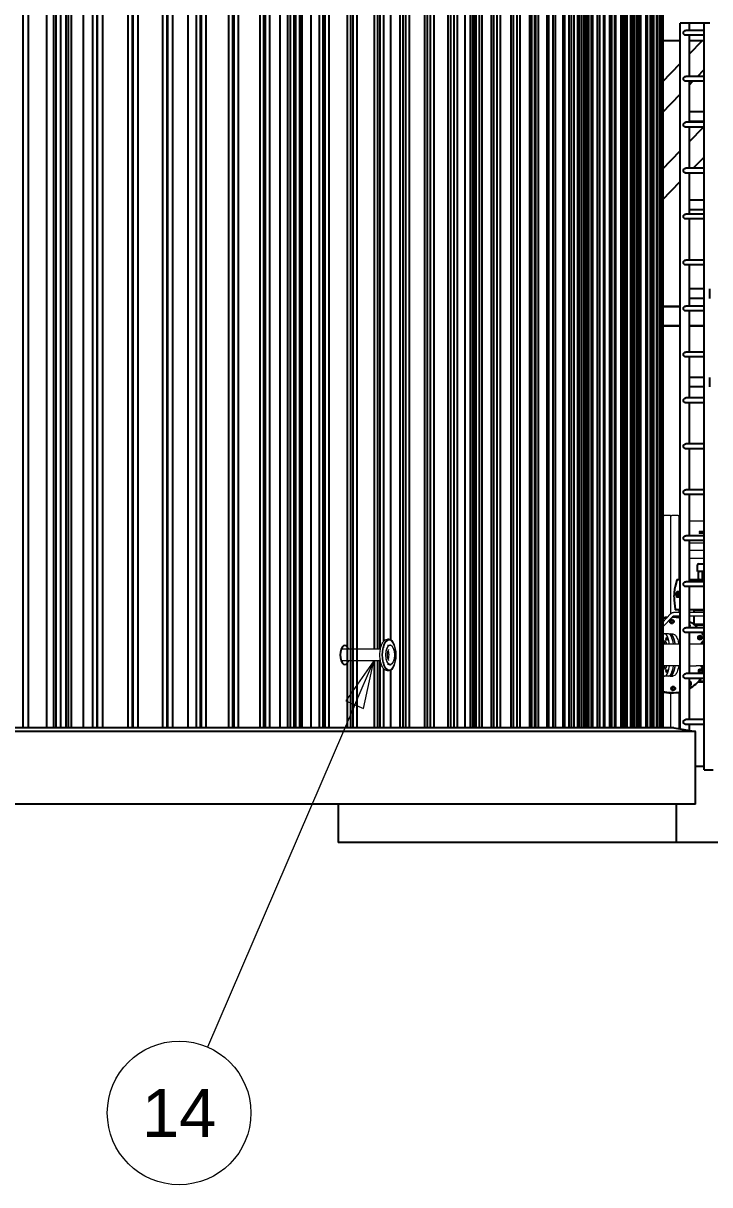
# Model space of a CAD drawing. Header units: millimetres. Extents: x -4172 to 126100, y -2 to 142133.
# Drawn here: x 110375 to 113960, y 40630 to 46698 of the extents above; entities that cross this region are included whole.
import ezdxf

# ---------------------------------------------------------------- set-up
doc = ezdxf.new("R2010")
doc.units = ezdxf.units.MM
doc.header["$LTSCALE"] = 100
doc.layers.add('P_Biomass (BM)', color=150, linetype='Continuous', lineweight=18, true_color=0x007fff)
doc.layers.add('P_Condensate (CS)', color=40, linetype='Continuous', lineweight=18, true_color=0xffbf00)
doc.layers.add('Symbol', color=7, linetype='Continuous', lineweight=18)
doc.layers.add('Visible', color=7, linetype='Continuous', lineweight=25)
doc.styles.add('Note Text', font='arial.ttf')

# ---------------------------------------------------------------- blocks, each defined once
blk = doc.blocks.new('Balloon10')
at = {"layer": 'Symbol'}
for p, q in [((1122.051, 433.674), (1120.604, 431.575)), ((1121.063, 431.378), (1122.051, 433.674)), ((1121.523, 431.18), (1122.051, 433.674)), ((1120.604, 431.575), (1121.523, 431.18)), ((1121.063, 431.378), (1113.369, 413.487))]:
    blk.add_line(p, q, dxfattribs=at)
at = {"layer": 'Symbol', "flags": 128}
blk.add_lwpolyline([(1121.523, 431.18), (1122.051, 433.674), (1120.604, 431.575), (1121.523, 431.18)], dxfattribs=at)
at = {"layer": 'Symbol'}
blk.add_circle((1111.892, 410.053), 3.75, dxfattribs=at)
blk.add_solid([(1121.523, 431.18), (1122.051, 433.674), (1120.604, 431.575), (1121.523, 431.18)], dxfattribs=at)
at = {"layer": 'Symbol', "insert": (1111.892, 410.053), "char_height": 2.5, "attachment_point": 5, "style": 'Note Text'}
blk.add_mtext('14', dxfattribs=at)

msp = doc.modelspace()

# ---------------------------------------------------------------- linework, layer by layer
at = {"layer": 'P_Biomass (BM)'}
for p, q in [((113715.04, 44125.58), (113712.44, 44125.58)), ((113716.18, 44125.58), (113715.04, 44125.58)), ((113715.04, 44125.58), (113715.04, 43591.58)), ((113716.18, 44125.58), (113716.39, 44125.58)), ((113716.18, 43591.54), (113716.18, 44125.58)), ((113717.06, 44125.58), (113716.39, 44125.58)), ((113717.06, 44125.58), (113722.13, 44125.58)), ((113754.81, 44125.58), (113722.13, 44125.58)), ((113754.81, 44125.58), (113757.52, 44125.58)), ((113757.52, 44125.58), (113762.38, 44125.58)), ((113757.52, 43614.67), (113757.52, 44125.58)), ((113795.06, 44125.58), (113762.38, 44125.58)), ((113795.06, 44125.58), (113797.77, 44125.58)), ((113797.77, 44125.58), (113797.77, 43789.58)), ((113805.84, 44096.23), (113797.77, 44096.23)), ((113930.57, 44096.23), (113853.84, 44096.23)), ((113797.77, 43998.33), (113801.65, 43998.33)), ((113801.65, 43998.33), (113801.65, 43850.33)), ((113801.65, 43998.33), (113805.84, 43998.33)), ((113904.56, 44044.58), (113914.35, 44044.58)), ((113904.56, 44044.58), (113904.56, 44042.08)), ((113914.35, 44042.08), (113904.56, 44042.08)), ((113914.35, 44036.08), (113904.56, 44036.08)), ((113904.56, 44033.58), (113904.56, 44036.08)), ((113904.56, 44033.58), (113914.35, 44033.58)), ((113914.35, 44042.08), (113914.35, 44044.58)), ((113914.35, 44044.58), (113930.57, 44044.58)), ((113930.57, 44042.08), (113914.35, 44042.08)), ((113914.35, 44036.08), (113914.35, 44033.58)), ((113930.57, 44036.08), (113914.35, 44036.08)), ((113914.35, 44033.58), (113930.57, 44033.58)), ((113930.57, 43981.93), (113853.84, 43981.93)), ((113853.84, 43945.58), (113930.57, 43945.58)), ((113853.84, 43903.08), (113930.57, 43903.08)), ((113801.65, 43850.33), (113797.77, 43850.33)), ((113801.65, 43850.33), (113805.84, 43850.33)), ((113797.77, 43634.58), (113797.77, 43620.58)), ((113712.44, 43568.15), (113754.52, 43611.96)), ((113712.44, 43591.58), (113715.26, 43591.58)), ((113712.44, 43586.58), (113715.26, 43586.58)), ((113713.92, 43543.7), (113767.5, 43599.49)), ((113715.26, 43586.58), (113715.26, 43591.58)), ((113774.59, 43620.58), (113805.84, 43620.58)), ((113774.59, 43602.58), (113805.84, 43602.58)), ((113797.77, 43602.58), (113797.77, 43592.2)), ((113853.84, 43620.58), (113930.57, 43620.58)), ((113853.84, 43602.58), (113930.57, 43602.58)), ((113712.55, 43525.08), (113712.44, 43525.08)), ((113712.44, 43515.08), (113712.55, 43515.08)), ((113712.55, 43515.08), (113712.55, 43525.08)), ((113744.3, 43507.58), (113724.13, 43507.58)), ((113754.39, 43507.58), (113766.4, 43507.58)), ((113805.84, 43454.73), (113712.44, 43454.73)), ((113718.91, 43468.35), (113716.32, 43470.42)), ((113724.13, 43470.08), (113716.74, 43470.08)), ((113857.59, 43454.73), (113853.84, 43454.73)), ((113888.09, 43454.73), (113857.59, 43454.73)), ((113930.57, 43454.73), (113888.09, 43454.73)), ((113805.84, 43340.43), (113712.44, 43340.43)), ((113718.91, 43326.81), (113716.32, 43324.74)), ((113724.13, 43325.08), (113716.74, 43325.08)), ((113857.59, 43340.43), (113853.84, 43340.43)), ((113857.59, 43340.43), (113888.09, 43340.43)), ((113930.57, 43340.43), (113888.09, 43340.43)), ((113744.3, 43287.58), (113724.13, 43287.58)), ((113754.39, 43287.58), (113766.4, 43287.58)), ((113715.04, 43203.85), (113715.04, 43017.58)), ((113716.18, 43017.58), (113716.18, 43203.62)), ((113757.52, 43017.58), (113757.52, 43200.08)), ((113797.77, 43202.96), (113797.77, 43012.99))]:
    msp.add_line(p, q, dxfattribs=at)
for centre, major_axis, ratio, start_param, end_param in [((113724.13, 43397.58), (0, 110), 0.2781319, 5.2587079, 6.6754206), ((113744.3, 43397.58), (0, 110), 0.2781319, 5.2587079, 6.2831853), ((113754.39, 43397.58), (0, 110), 0.2781319, 5.2587079, 6.4487695), ((113754.39, 43397.58), (0, 106), 0.2781319, 5.2818176, 6.3418788), ((113714.55, 43480.73), (0, 9), 0.2781319, 3.6286604, 7.2900677), ((113693.39, 43397.58), (0, 110), 0.2781319, 5.2587079, 5.6113613), ((113714.53, 43397.58), (0, 72.5), 0.2781319, 5.6203909, 6.0642733), ((113724.13, 43397.58), (0, 72.5), 0.2781319, 5.6203909, 6.2831853), ((113772.42, 43487.24), (0, -8.75), 0.2781319, 4.6795546, 6.6346328), ((114006.18, 43397.58), (0, 110), 0.9605429, 0.7974181, 1.0244774), ((114008.26, 43397.58), (0, 110), 0.9605429, 0.8261054, 1.0244774), ((114013.82, 43397.58), (0, 110), 0.9605429, 0.907463, 1.0244774), ((113724.13, 43397.58), (0, -110), 0.2781319, 5.8909501, 7.3076627), ((113693.39, 43397.58), (0, 110), 0.2781319, 3.8134166, 4.1660701), ((113714.55, 43314.43), (0, -9), 0.2781319, 5.2763029, 8.9377102), ((113714.53, 43397.58), (0, -72.5), 0.2781319, 0.218912, 0.6627944), ((113724.13, 43397.58), (0, -72.5), 0.2781319, 0, 0.6627944), ((113744.3, 43397.58), (0, -110), 0.2781319, 0, 1.0244774), ((113754.39, 43397.58), (0, -110), 0.2781319, 6.1176011, 7.3076627), ((113754.39, 43397.58), (0, -106), 0.2781319, 6.2244918, 7.284553), ((114006.18, 43397.58), (0, 110), 0.9605429, 2.1171152, 2.3441746), ((114008.26, 43397.58), (0, 110), 0.9605429, 2.1171152, 2.3154873), ((114013.82, 43397.58), (0, 110), 0.9605429, 2.1171152, 2.2341297), ((113768.05, 43307.92), (0, 8.75), 0.2781319, 4.8073885, 8.7615991), ((113771.9, 43307.92), (0, -8.75), 0.2781319, 4.0513962, 4.8702728)]:
    msp.add_ellipse(centre, major_axis=major_axis, ratio=ratio, start_param=start_param, end_param=end_param, dxfattribs=at)
for centre, major_axis in [((113733.71, 43480.73), (0, 9)), ((113733.71, 43314.43), (0, -9))]:
    msp.add_ellipse(centre, major_axis=major_axis, ratio=0.2781319, dxfattribs=at)
for points, knots in [([(113754.52, 43611.96), (113755.56, 43613.04), (113756.68, 43614.03), (113759.07, 43615.84), (113760.33, 43616.65), (113762.98, 43618.05), (113764.36, 43618.65), (113767.19, 43619.61), (113768.65, 43619.97), (113771.6, 43620.46), (113773.1, 43620.58), (113774.59, 43620.58)], [0.78539816, 0.78539816, 0.78539816, 0.78539816, 0.9424778, 0.9424778, 1.09955743, 1.09955743, 1.25663706, 1.25663706, 1.41371669, 1.41371669, 1.57079633, 1.57079633, 1.57079633, 1.57079633]), ([(113767.5, 43599.49), (113767.89, 43599.89), (113768.3, 43600.25), (113769.16, 43600.91), (113769.62, 43601.2), (113770.56, 43601.7), (113771.05, 43601.91), (113772.04, 43602.24), (113772.54, 43602.37), (113773.56, 43602.54), (113774.08, 43602.58), (113774.59, 43602.58)], [0.78539816, 0.78539816, 0.78539816, 0.78539816, 0.9424778, 0.9424778, 1.09955743, 1.09955743, 1.25663706, 1.25663706, 1.41371669, 1.41371669, 1.57079633, 1.57079633, 1.57079633, 1.57079633]), ([(113766.4, 43507.58), (113769.76, 43507.58), (113773.02, 43506.45), (113779.48, 43502.3), (113782.36, 43498.84), (113788.74, 43488.46), (113791.82, 43480.47), (113795.78, 43465.93), (113796.98, 43460.5), (113798.03, 43454.73)], [1.09074864, 1.09074864, 1.09074864, 1.09074864, 1.26743056, 1.26743056, 1.51596439, 1.51596439, 1.88803768, 1.88803768, 2.08361067, 2.08361067, 2.08361067, 2.08361067]), ([(113912.15, 43454.73), (113914.4, 43458.58), (113916.88, 43462.28), (113922.93, 43470.22), (113926.61, 43474.35), (113930.57, 43478.17)], [8.39751279, 8.39751279, 8.39751279, 8.39751279, 8.52049539, 8.52049539, 8.67359345, 8.67359345, 8.67359345, 8.67359345]), ([(113798.03, 43340.43), (113796.4, 43331.46), (113794.39, 43323.31), (113789.28, 43308.2), (113786.15, 43301.58), (113780.22, 43294.02), (113778.03, 43291.87), (113772.79, 43288.63), (113769.64, 43287.58), (113766.4, 43287.58)], [3.23947926, 3.23947926, 3.23947926, 3.23947926, 3.5436519, 3.5436519, 3.89169802, 3.89169802, 4.06201966, 4.06201966, 4.23234129, 4.23234129, 4.23234129, 4.23234129]), ([(113930.57, 43316.99), (113925.16, 43322.21), (113920.27, 43328.01), (113914.67, 43336.28), (113913.37, 43338.33), (113912.15, 43340.43)], [7.02620309, 7.02620309, 7.02620309, 7.02620309, 7.23534912, 7.23534912, 7.30228375, 7.30228375, 7.30228375, 7.30228375])]:
    msp.add_open_spline(points, degree=3, knots=knots, dxfattribs=at)
msp.add_open_spline([(113712.44, 43542.27), (113712.95, 43542.73), (113713.44, 43543.21), (113713.92, 43543.7)], degree=3, dxfattribs=at)
at = {"layer": 'P_Condensate (CS)'}
for p, q in [((112285.23, 43480.08), (112277.55, 43480.08)), ((112282.52, 43447.08), (112277.55, 43447.08)), ((112291.1, 43448.58), (112288.84, 43448.58)), ((112240.22, 43427.73), (112035.55, 43427.73)), ((112240.22, 43367.43), (112035.55, 43367.43)), ((112282.52, 43348.08), (112277.55, 43348.08)), ((112291.1, 43346.58), (112288.84, 43346.58)), ((112285.23, 43315.08), (112277.55, 43315.08))]:
    msp.add_line(p, q, dxfattribs=at)
for centre, major_axis in [((112285.23, 43397.58), (0, -82.5)), ((112285.23, 43397.58), (0, -78.5)), ((112291.1, 43397.58), (0, 51))]:
    msp.add_ellipse(centre, major_axis=major_axis, ratio=0.428622, dxfattribs=at)
for centre, major_axis, start_param, end_param in [((112254.99, 43441.77), (0, -8.75), 0.0580409, 1.9642138), ((112288.84, 43397.58), (0, -51), 3.1415927, 6.2831853), ((112292.88, 43441.77), (0, 8.75), 5.413173, 6.9628099), ((112289.27, 43441.77), (0, 8.75), 5.6008649, 5.7804762), ((112273.03, 43397.58), (0, -28.15), 0.6586927, 2.4829), ((112254.99, 43353.38), (0, 8.75), 4.3189715, 6.2251444), ((112292.88, 43353.38), (0, -8.75), 5.6035607, 7.1531976), ((112289.27, 43353.38), (0, 8.75), 3.6443017, 3.8239131)]:
    msp.add_ellipse(centre, major_axis=major_axis, ratio=0.428622, start_param=start_param, end_param=end_param, dxfattribs=at)
for points, knots in [([(112277.55, 43315.08), (112273.7, 43315.08), (112269.9, 43316.14), (112262.46, 43320.17), (112258.96, 43323.41), (112252.03, 43332.28), (112248.81, 43338.37), (112243.52, 43352.32), (112241.45, 43360.18), (112238.62, 43376.7), (112237.82, 43385.33), (112237.48, 43402.64), (112237.93, 43411.31), (112240.03, 43427.97), (112241.69, 43435.95), (112246.17, 43450.59), (112249.01, 43457.22), (112255.94, 43468.54), (112260.07, 43473.23), (112268.84, 43478.69), (112273.16, 43480.08), (112277.55, 43480.08)], [6.2831853, 6.2831853, 6.2831853, 6.2831853, 6.5114524, 6.5114524, 6.7847969, 6.7847969, 7.1292604, 7.1292604, 7.4733995, 7.4733995, 7.8083166, 7.8083166, 8.1402277, 8.1402277, 8.4737755, 8.4737755, 8.8144158, 8.8144158, 9.1641949, 9.1641949, 9.424778, 9.424778, 9.424778, 9.424778]), ([(112284.54, 43369.4), (112284.54, 43369.4), (112284.4, 43369.45), (112283.76, 43369.94), (112283.13, 43370.55), (112281.76, 43372.53), (112281.02, 43373.89), (112279.56, 43377.36), (112278.86, 43379.53), (112277.66, 43384.53), (112277.19, 43387.38), (112276.59, 43393.43), (112276.49, 43396.64), (112276.67, 43402.99), (112276.97, 43406.14), (112277.92, 43411.95), (112278.57, 43414.63), (112280.05, 43419.13), (112280.88, 43421), (112282.43, 43423.71), (112283.17, 43424.62), (112284.21, 43425.62), (112284.51, 43425.75), (112284.54, 43425.76), (112284.54, 43425.76), (112284.54, 43425.76)], [3.258344, 3.258344, 3.258344, 3.258344, 3.4261054, 3.4261054, 3.6662467, 3.6662467, 3.9079166, 3.9079166, 4.1735126, 4.1735126, 4.4576576, 4.4576576, 4.7514194, 4.7514194, 5.0470904, 5.0470904, 5.3372519, 5.3372519, 5.6125566, 5.6125566, 5.8629376, 5.8629376, 6.0959438, 6.0959438, 6.1071409, 6.1071409, 6.1071409, 6.1071409])]:
    msp.add_open_spline(points, degree=3, knots=knots, dxfattribs=at)
for points in [[(112282.52, 43447.08), (112282.86, 43447.08), (112283.19, 43447.07), (112283.52, 43447.04)], [(112283.52, 43348.11), (112283.19, 43348.09), (112282.86, 43348.08), (112282.52, 43348.08)]]:
    msp.add_open_spline(points, degree=3, dxfattribs=at)
at = {"layer": 'Visible'}
for p, q in [((110375.3, 43017.58), (110375.3, 48882.58)), ((110401.55, 48882.58), (110401.55, 43017.58)), ((110498.3, 43017.58), (110498.3, 48877.58)), ((110534.78, 43017.58), (110534.78, 48877.58)), ((110545.12, 48882.58), (110545.12, 43017.58)), ((110570.89, 43017.58), (110570.89, 48882.58)), ((110571.89, 43017.58), (110571.89, 48882.58)), ((110597.66, 48882.58), (110597.66, 43017.58)), ((110611.23, 43017.58), (110611.23, 48877.58)), ((110627.67, 43017.58), (110627.67, 48877.58)), ((110690.35, 43017.58), (110690.35, 48877.58)), ((110736.21, 48882.58), (110736.21, 43017.58)), ((110761.28, 43017.58), (110761.28, 48882.58)), ((110763.48, 43017.58), (110763.48, 48882.58)), ((110788.55, 48882.58), (110788.55, 43017.58)), ((110922.02, 48882.58), (110922.02, 43017.58)), ((110946.38, 43017.58), (110946.38, 48882.58)), ((110949.78, 43017.58), (110949.78, 48882.58)), ((112067.25, 48882.58), (112067.25, 43017.58)), ((112086.31, 43017.58), (112086.31, 48882.58)), ((112098.02, 43017.58), (112098.02, 48882.58)), ((112117.08, 48882.58), (112117.08, 43017.58)), ((112207.65, 48882.58), (112207.65, 43427.73)), ((112225.9, 43427.73), (112225.9, 48882.58)), ((112238.79, 43427.73), (112238.79, 48882.58)), ((112257.04, 48882.58), (112257.04, 43469.24)), ((112294.9, 43476.93), (112294.9, 48877.58)), ((112342.01, 48882.58), (112342.01, 43017.58)), ((112359.46, 43017.58), (112359.46, 48882.58)), ((112373.51, 43017.58), (112373.51, 48882.58)), ((112390.95, 48882.58), (112390.95, 43017.58)), ((112470.27, 48882.58), (112470.27, 43017.58)), ((112486.9, 43017.58), (112486.9, 48882.58)), ((112502.11, 43017.58), (112502.11, 48882.58)), ((112518.74, 48882.58), (112518.74, 43017.58)), ((112592.37, 48882.58), (112592.37, 43017.58)), ((112608.18, 43017.58), (112608.18, 48882.58)), ((112624.53, 43017.58), (112624.53, 48882.58)), ((112640.33, 48882.58), (112640.33, 43017.58)), ((112643.55, 43017.58), (112643.55, 48877.58)), ((112683.5, 43017.58), (112683.5, 48877.58)), ((112708.25, 48882.58), (112708.25, 43017.58)), ((112723.21, 43017.58), (112723.21, 48882.58)), ((112730.8, 43017.58), (112730.8, 48877.58)), ((112740.02, 43017.58), (112740.02, 48877.58)), ((112740.7, 43017.58), (112740.7, 48882.58)), ((112755.67, 48882.58), (112755.67, 43017.58)), ((112770.72, 43017.58), (112770.72, 48877.58)), ((112817.83, 48882.58), (112817.83, 43017.58)), ((112831.96, 43017.58), (112831.96, 48882.58)), ((112850.57, 43017.58), (112850.57, 48882.58)), ((112864.7, 48882.58), (112864.7, 43017.58)), ((112921.07, 48882.58), (112921.07, 43017.58)), ((112934.35, 43017.58), (112934.35, 48882.58)), ((112954.09, 43017.58), (112954.09, 48882.58)), ((112967.37, 48882.58), (112967.37, 43017.58)), ((113017.92, 48882.58), (113017.92, 43017.58)), ((113030.34, 43017.58), (113030.34, 48882.58)), ((113046.08, 43017.58), (113046.08, 48877.58)), ((113051.19, 43017.58), (113051.19, 48882.58)), ((113063.61, 48882.58), (113063.61, 43017.58)), ((113108.32, 48882.58), (113108.32, 43017.58)), ((113119.88, 43017.58), (113119.88, 48882.58)), ((113141.83, 43017.58), (113141.83, 48882.58)), ((113153.39, 48882.58), (113153.39, 43017.58)), ((113192.23, 48882.58), (113192.23, 43017.58)), ((113202.92, 43017.58), (113202.92, 48882.58)), ((113225.96, 43017.58), (113225.96, 48882.58)), ((113236.65, 48882.58), (113236.65, 43017.58)), ((113252.48, 43017.58), (113252.48, 48877.58)), ((113269.61, 48882.58), (113269.61, 43017.58)), ((113279.42, 43017.58), (113279.42, 48882.58)), ((113292.63, 43017.58), (113292.63, 48877.58)), ((113303.54, 43017.58), (113303.54, 48882.58)), ((113313.35, 48882.58), (113313.35, 43017.58)), ((113323.32, 43017.58), (113323.32, 48877.58)), ((113328.52, 43017.58), (113328.52, 48877.58)), ((113340.41, 48882.58), (113340.41, 43017.58)), ((113341.81, 43017.58), (113341.81, 48877.58)), ((113349.35, 43017.58), (113349.35, 48882.58)), ((113374.53, 43017.58), (113374.53, 48882.58)), ((113383.46, 48882.58), (113383.46, 43017.58)), ((113404.61, 48882.58), (113404.61, 43017.58)), ((113412.66, 43017.58), (113412.66, 48882.58)), ((113438.89, 43017.58), (113438.89, 48882.58)), ((113446.94, 48882.58), (113446.94, 43017.58)), ((113462.16, 48882.58), (113462.16, 43017.58)), ((113469.32, 43017.58), (113469.32, 48882.58)), ((113469.7, 43017.58), (113469.7, 48877.58)), ((113496.59, 43017.58), (113496.59, 48882.58)), ((113503.76, 48882.58), (113503.76, 43017.58)), ((113513.04, 48882.58), (113513.04, 43017.58)), ((113519.31, 43017.58), (113519.31, 48882.58)), ((113528.51, 43017.58), (113528.51, 48877.58)), ((113547.6, 43017.58), (113547.6, 48882.58)), ((113553.88, 48882.58), (113553.88, 43017.58)), ((113557.22, 48882.58), (113557.22, 43017.58)), ((113562.6, 43017.58), (113562.6, 48882.58)), ((113567.81, 43017.58), (113567.81, 48877.58)), ((113581.1, 43017.58), (113581.1, 48877.58)), ((113591.9, 43017.58), (113591.9, 48882.58)), ((113594.68, 48882.58), (113594.68, 43017.58)), ((113597.28, 48882.58), (113597.28, 43017.58)), ((113599.16, 43017.58), (113599.16, 48882.58)), ((113625.4, 48882.58), (113625.4, 43017.58)), ((113628.98, 43017.58), (113628.98, 48882.58)), ((113629.46, 43017.58), (113629.46, 48882.58)), ((113633.94, 48882.58), (113633.94, 43017.58)), ((113649.37, 48882.58), (113649.37, 43017.58)), ((113652.05, 43017.58), (113652.05, 48882.58)), ((113660.26, 43017.58), (113660.26, 48882.58)), ((113663.84, 48882.58), (113663.84, 43017.58)), ((113666.57, 48882.58), (113666.57, 43017.58)), ((113668.35, 43017.58), (113668.35, 48882.58)), ((113684.29, 43017.58), (113684.29, 48882.58)), ((113686.97, 48882.58), (113686.97, 43017.58)), ((113701.53, 43017.58), (113701.53, 48882.58)), ((113703.31, 48882.58), (113703.31, 43017.58)), ((113712.44, 43017.58), (113712.44, 48877.58)), ((113712.48, 43017.58), (113712.48, 48882.58)), ((113712.86, 48882.58), (113712.86, 43017.58)), ((113715.6, 48882.58), (113715.6, 43017.58)), ((113715.63, 43017.58), (113715.63, 48882.58)), ((110974.14, 48631.62), (110974.14, 43017.58)), ((111971.13, 48454.4), (111971.13, 43017.58)), ((111951.28, 43017.58), (111951.28, 48363.31)), ((111102.46, 48319.78), (111102.46, 43017.58)), ((111126.09, 43017.58), (111126.09, 48313.86)), ((111130.69, 43017.58), (111130.69, 48306.73)), ((111717.5, 43017.58), (111717.5, 48304.41)), ((111920.9, 48302.52), (111920.9, 43017.58)), ((111940.74, 43017.58), (111940.74, 48337.51)), ((111154.33, 48278.17), (111154.33, 43017.58)), ((111235.63, 43017.58), (111235.63, 48245.08)), ((111277.43, 48247), (111277.43, 43017.58)), ((111300.33, 43017.58), (111300.33, 48247)), ((111306.12, 43017.58), (111306.12, 48247)), ((111329.02, 48245.08), (111329.02, 43017.58)), ((111446.84, 48263.77), (111446.84, 43017.58)), ((111468.99, 43017.58), (111468.99, 48263.58)), ((111475.98, 43017.58), (111475.98, 48263.58)), ((111498.14, 48263.58), (111498.14, 43017.58)), ((111610.61, 48263.58), (111610.61, 43017.58)), ((111632.01, 43017.58), (111632.01, 48263.58)), ((111640.18, 43017.58), (111640.18, 48263.58)), ((111661.58, 48263.58), (111661.58, 43017.58)), ((111756.21, 43017.58), (111756.21, 48264.69)), ((111768.66, 48257.05), (111768.66, 43017.58)), ((111789.28, 43017.58), (111789.28, 48248.69)), ((111798.65, 43017.58), (111798.65, 48246.53)), ((111818.9, 43017.58), (111818.9, 48245.08)), ((111819.27, 48245.08), (111819.27, 43017.58)), ((111831.9, 43017.58), (111831.9, 48245.11)), ((111879.2, 43017.58), (111879.2, 48260.52)), ((113853.84, 46697.58), (113805.84, 46697.58)), ((113805.84, 43011.58), (113805.84, 46697.58)), ((113930.57, 46660.08), (113835.18, 46660.08)), ((113930.57, 46697.58), (113853.84, 46697.58)), ((113853.84, 46660.08), (113853.84, 46697.58)), ((113959.92, 46697.58), (113930.57, 46697.58)), ((113930.57, 42797.58), (113930.57, 46697.58)), ((113712.44, 46607.58), (113805.84, 46607.58)), ((113930.57, 46635.08), (113835.18, 46635.08)), ((113853.84, 46420.08), (113853.84, 46635.08)), ((113853.84, 46607.58), (113930.57, 46607.58)), ((113853.84, 46537.23), (113922.41, 46607.58)), ((113712.44, 46392.19), (113805.84, 46488)), ((113930.57, 46420.08), (113835.18, 46420.08)), ((113896.49, 46420.08), (113930.57, 46455.04)), ((113930.57, 46395.08), (113835.18, 46395.08)), ((113853.84, 46180.08), (113853.84, 46395.08)), ((113853.84, 46376.33), (113872.12, 46395.08)), ((113712.44, 46231.28), (113805.84, 46327.09)), ((113930.57, 46235.08), (113853.84, 46235.08)), ((113930.57, 46180.08), (113835.18, 46180.08)), ((113930.57, 46185.08), (113853.84, 46185.08)), ((113930.57, 46155.08), (113835.18, 46155.08)), ((113853.84, 45940.08), (113853.84, 46155.08)), ((113853.84, 46080.28), (113926.76, 46155.08)), ((113712.44, 45935.23), (113805.84, 46031.04)), ((113874.03, 45940.08), (113930.57, 45998.08)), ((113930.57, 45940.08), (113835.18, 45940.08)), ((113712.44, 45774.33), (113805.84, 45870.13)), ((113930.57, 45915.08), (113835.18, 45915.08)), ((113853.84, 45700.08), (113853.84, 45915.08)), ((113930.57, 45772.58), (113853.84, 45772.58)), ((113930.57, 45700.08), (113835.18, 45700.08)), ((113930.57, 45722.58), (113853.84, 45722.58)), ((113930.57, 45675.08), (113835.18, 45675.08)), ((113853.84, 45460.08), (113853.84, 45675.08)), ((113930.57, 45460.08), (113835.18, 45460.08)), ((113930.57, 45435.08), (113835.18, 45435.08)), ((113853.84, 45220.08), (113853.84, 45435.08)), ((113930.57, 45310.08), (113853.84, 45310.08)), ((113959.92, 45260.08), (113959.92, 45310.08)), ((113712.44, 45217.58), (113805.84, 45217.58)), ((113805.84, 45217.58), (113712.44, 45217.58)), ((113930.57, 45220.08), (113835.18, 45220.08)), ((113930.57, 45260.08), (113853.84, 45260.08)), ((113930.57, 45195.08), (113835.18, 45195.08)), ((113853.84, 44980.08), (113853.84, 45195.08)), ((113712.44, 45117.58), (113805.84, 45117.58)), ((113805.84, 45117.58), (113712.44, 45117.58)), ((113853.84, 45117.58), (113930.57, 45117.58)), ((113930.57, 45117.58), (113853.84, 45117.58)), ((113930.57, 44980.08), (113835.18, 44980.08)), ((113930.57, 44955.08), (113835.18, 44955.08)), ((113853.84, 44740.08), (113853.84, 44955.08)), ((113930.57, 44847.58), (113853.84, 44847.58)), ((113959.92, 44797.58), (113959.92, 44847.58)), ((113930.57, 44797.58), (113853.84, 44797.58)), ((113930.57, 44740.08), (113835.18, 44740.08)), ((113930.57, 44715.08), (113835.18, 44715.08)), ((113853.84, 44500.08), (113853.84, 44715.08)), ((113930.57, 44500.08), (113835.18, 44500.08)), ((113930.57, 44475.08), (113835.18, 44475.08)), ((113853.84, 44260.08), (113853.84, 44475.08)), ((113930.57, 44260.08), (113835.18, 44260.08)), ((113930.57, 44235.08), (113835.18, 44235.08)), ((113853.84, 44020.08), (113853.84, 44235.08)), ((113930.57, 44020.08), (113835.18, 44020.08)), ((113930.57, 43995.08), (113835.18, 43995.08)), ((113853.84, 43780.08), (113853.84, 43995.08)), ((113896.04, 43834.58), (113896.04, 43869.08)), ((113901.04, 43874.08), (113930.57, 43874.08)), ((113905.39, 43834.58), (113896.04, 43834.58)), ((113900.87, 43794.58), (113900.87, 43829.58)), ((113925.53, 43834.58), (113905.39, 43834.58)), ((113921.01, 43829.58), (113921.01, 43794.58)), ((113922.82, 43794.58), (113922.82, 43829.58)), ((113930.57, 43834.58), (113925.53, 43834.58)), ((113925.53, 43832.58), (113930.57, 43832.58)), ((113787.3, 43787.59), (113778.83, 43754.5)), ((113805.84, 43789.58), (113789.61, 43789.58)), ((113930.57, 43780.08), (113835.18, 43780.08)), ((113930.57, 43755.08), (113835.18, 43755.08)), ((113930.57, 43789.58), (113853.84, 43789.58)), ((113853.84, 43540.08), (113853.84, 43755.08)), ((113930.57, 43791.58), (113925.53, 43791.58)), ((113790.33, 43728.19), (113784.9, 43720.88)), ((113784.9, 43720.88), (113784.9, 43706.28)), ((113784.9, 43706.28), (113790.33, 43698.97)), ((113790.33, 43721.58), (113788.97, 43721.58)), ((113790.33, 43705.58), (113788.97, 43705.58)), ((113802.07, 43728.19), (113790.33, 43728.19)), ((113795.75, 43720.88), (113790.33, 43728.19)), ((113790.33, 43698.97), (113795.75, 43706.28)), ((113802.07, 43698.97), (113790.33, 43698.97)), ((113805.84, 43720.88), (113795.75, 43720.88)), ((113795.75, 43706.28), (113795.75, 43720.88)), ((113805.84, 43706.28), (113795.75, 43706.28)), ((113802.07, 43728.19), (113805.84, 43723.11)), ((113805.84, 43704.04), (113802.07, 43698.97)), ((113774.43, 43683.22), (113779.54, 43637.11)), ((113781.94, 43634.58), (113805.84, 43634.58)), ((113853.84, 43634.58), (113928.36, 43634.58)), ((113876.42, 43634.58), (113876.42, 43620.58)), ((113877.71, 43620.58), (113877.71, 43631.58)), ((113877.71, 43631.58), (113930.57, 43631.58)), ((113930.57, 43634.58), (113928.36, 43634.58)), ((113765.51, 43595.08), (113763.27, 43595.08)), ((113876.42, 43602.58), (113876.42, 43557.81)), ((113877.71, 43557.58), (113877.71, 43602.58)), ((113930.57, 43540.08), (113835.18, 43540.08)), ((113930.57, 43515.08), (113835.18, 43515.08)), ((113853.84, 43300.08), (113853.84, 43515.08)), ((113930.57, 43557.58), (113877.71, 43557.58)), ((113930.57, 43554.58), (113880.6, 43554.58)), ((113880.71, 43554.58), (113930.57, 43554.58)), ((113880.71, 43554.49), (113880.71, 43554.58)), ((113895.85, 43541.08), (113930.57, 43541.08)), ((113921.63, 43541.08), (113921.63, 43540.08)), ((112207.65, 43367.43), (112207.65, 43017.58)), ((112225.9, 43017.58), (112225.9, 43367.43)), ((112238.79, 43017.58), (112238.79, 43367.43)), ((112257.04, 43325.92), (112257.04, 43017.58)), ((112294.9, 43017.58), (112294.9, 43318.22)), ((113930.57, 43300.08), (113835.18, 43300.08)), ((113930.57, 43275.08), (113835.18, 43275.08)), ((113853.84, 43060.08), (113853.84, 43275.08)), ((113902.61, 43261.08), (113930.57, 43261.08)), ((113755.49, 43200.08), (113752.02, 43200.08)), ((113765.51, 43200.08), (113758.27, 43200.08)), ((113899.32, 43257.58), (113923.82, 43257.58)), ((113771.64, 43017.58), (87029.63, 43017.58)), ((113771.64, 43017.58), (113885.63, 42997.58)), ((113930.57, 43060.08), (113835.18, 43060.08)), ((113930.57, 43035.08), (113835.18, 43035.08)), ((113853.84, 43003.16), (113853.84, 43035.08)), ((113885.63, 42997.58), (86915.63, 42997.58)), ((113885.63, 42617.58), (113885.63, 42997.58)), ((113885.63, 42817.58), (113930.57, 42817.58)), ((113930.57, 42797.58), (113978.57, 42797.58)), ((113885.63, 42617.58), (86915.63, 42617.58)), ((112020.08, 42617.58), (112020.08, 42417.58)), ((113786.17, 42417.58), (113786.17, 42617.58)), ((113786.17, 42417.58), (112020.08, 42417.58)), ((117574.34, 42417.58), (113786.17, 42417.58))]:
    msp.add_line(p, q, dxfattribs=at)
msp.add_arc((113901.04, 43869.08), 5, 90, 180, dxfattribs=at)
for centre, major_axis, ratio, start_param, end_param in [((113905.39, 43829.58), (0, 5), 0.9034838, 0, 1.5707963), ((113925.53, 43829.58), (0, 5), 0.9034838, 0, 1.5707963), ((113925.53, 43829.58), (0, 3), 0.9034838, 0, 1.5707963), ((113905.39, 43794.58), (0, -5), 0.9034838, 4.712389, 6.2831853), ((113925.53, 43794.58), (0, -5), 0.9034838, 4.712389, 6.2831853), ((113925.53, 43794.58), (0, -3), 0.9034838, 4.712389, 6.2831853), ((113790.33, 43713.58), (0, 8), 0.4286222, 3.1415927, 6.2831853), ((113755.49, 43397.58), (0, 197.5), 0.9605429, 0.0952686, 0.2136998), ((113758.27, 43397.58), (0, 197.5), 0.9605429, 0.1117172, 0.2287272), ((113765.51, 43397.58), (0, 197.5), 0.9605429, 0.1561745, 0.2680556), ((113745.12, 43572.54), (0, 10.75), 0.9605429, 4.0694933, 5.3552846), ((113746.79, 43572.54), (0, -10.75), 0.9605429, 0.8008775, 2.3407152), ((113754.72, 43572.54), (0, -11), 0.9605429, 0.3492612, 2.7923314), ((113765.51, 43397.58), (0, 197.5), 0.9605429, 6.0689587, 6.2950618), ((113765.51, 43397.58), (0, -197.5), 0.9605429, 2.37679, 2.6572652), ((113846.45, 43550.95), (0, -11), 0.9605429, 0.773592, 2.3680006), ((113765.51, 43397.58), (0, -197.5), 0.9605429, 2.0861918, 2.2079832), ((112054.71, 43397.58), (0, -50), 0.4803813, 2.2180527, 7.2067252), ((113892.44, 43488.27), (0, 10.75), 0.9605429, 4.0694933, 5.0345787), ((113894.11, 43488.27), (0, -10.75), 0.9605429, 2.3381365, 2.3407152), ((113894.11, 43488.27), (0, -10.75), 0.9605429, 0.8008775, 1.892986), ((113902.04, 43488.27), (0, -11), 0.9605429, 0.3492612, 2.7923314), ((113897.67, 43313.31), (0, -10.75), 0.9605429, 1.2909389, 2.3407152), ((113905.6, 43313.31), (0, -11), 0.9605429, 0.3492612, 2.7923314), ((113765.51, 43397.58), (0, -197.5), 0.9605429, 0.4843275, 0.9017309), ((113896, 43313.31), (0, 10.75), 0.9605429, 4.4325316, 5.3552846), ((113897.67, 43313.31), (0, -10.75), 0.9605429, 0.8008775, 0.8457885), ((113897.33, 43397.58), (0, -136.5), 0.2781319, 0.2154252, 0.4354062), ((113897.33, 43397.58), (0, -136.5), 0.2781319, 0.2154252, 0.4354062), ((113765.51, 43397.58), (0, -197.5), 0.9605429, 1.0544905, 1.0554009), ((113765.51, 43397.58), (0, -197.5), 0.9605429, 5.9996607, 6.4974119), ((113758.27, 43397.58), (0, -197.5), 0.9605429, 6.0391479, 6.2831853), ((113755.49, 43397.58), (0, -197.5), 0.9605429, 6.0542289, 6.2905159), ((113752.24, 43222.62), (0, 10.75), 0.9605429, 4.0694933, 5.3552846), ((113753.91, 43222.62), (0, -10.75), 0.9605429, 0.8008775, 2.3407152), ((113761.83, 43222.62), (0, -11), 0.9605429, 0.3492612, 2.7923314), ((113852.62, 43247.91), (0, 11), 0.9605429, 3.2573635, 6.1674144), ((113845.38, 43247.91), (0, 11), 0.9605429, 4.0687544, 5.3560236), ((113923.82, 43397.58), (0, -140), 0.4286222, 0, 0.1127961)]:
    msp.add_ellipse(centre, major_axis=major_axis, ratio=ratio, start_param=start_param, end_param=end_param, dxfattribs=at)
for centre, major_axis, ratio in [((113788.97, 43713.58), (0, 8), 0.4286222), ((113761.95, 43572.54), (0, -11), 0.9605429), ((113909.27, 43488.27), (0, -11), 0.9605429), ((113912.83, 43313.31), (0, -11), 0.9605429), ((113769.06, 43222.62), (0, 11), 0.9605429)]:
    msp.add_ellipse(centre, major_axis=major_axis, ratio=ratio, dxfattribs=at)
for points, knots in [([(113822.21, 46647.58), (113822.21, 46648.38), (113822.3, 46649.21), (113822.66, 46650.84), (113822.93, 46651.64), (113823.99, 46653.94), (113825.03, 46655.32), (113827.35, 46657.51), (113828.8, 46658.47), (113831.15, 46659.43), (113831.96, 46659.68), (113833.59, 46660), (113834.4, 46660.08), (113835.18, 46660.08)], [0, 0, 0, 0, 0.2411196, 0.2411196, 0.4822393, 0.4822393, 0.9644786, 0.9644786, 1.4451317, 1.4451317, 1.6854583, 1.6854583, 1.9257848, 1.9257848, 1.9257848, 1.9257848]), ([(113835.18, 46635.08), (113834.4, 46635.08), (113833.59, 46635.16), (113831.96, 46635.48), (113831.15, 46635.73), (113828.8, 46636.69), (113827.35, 46637.65), (113825.03, 46639.83), (113823.99, 46641.22), (113822.93, 46643.52), (113822.66, 46644.32), (113822.3, 46645.95), (113822.21, 46646.78), (113822.21, 46647.58)], [5.7773545, 5.7773545, 5.7773545, 5.7773545, 6.0176811, 6.0176811, 6.2580076, 6.2580076, 6.7386607, 6.7386607, 7.2209, 7.2209, 7.4620197, 7.4620197, 7.7031393, 7.7031393, 7.7031393, 7.7031393]), ([(113822.21, 46407.58), (113822.21, 46408.38), (113822.3, 46409.21), (113822.66, 46410.84), (113822.93, 46411.64), (113823.99, 46413.94), (113825.03, 46415.32), (113827.35, 46417.51), (113828.8, 46418.47), (113831.15, 46419.43), (113831.96, 46419.68), (113833.59, 46420), (113834.4, 46420.08), (113835.18, 46420.08)], [0, 0, 0, 0, 0.2411196, 0.2411196, 0.4822393, 0.4822393, 0.9644786, 0.9644786, 1.4451317, 1.4451317, 1.6854583, 1.6854583, 1.9257848, 1.9257848, 1.9257848, 1.9257848]), ([(113835.18, 46395.08), (113834.4, 46395.08), (113833.59, 46395.16), (113831.96, 46395.48), (113831.15, 46395.73), (113828.8, 46396.69), (113827.35, 46397.65), (113825.03, 46399.83), (113823.99, 46401.22), (113822.93, 46403.52), (113822.66, 46404.32), (113822.3, 46405.95), (113822.21, 46406.78), (113822.21, 46407.58)], [5.7773545, 5.7773545, 5.7773545, 5.7773545, 6.0176811, 6.0176811, 6.2580076, 6.2580076, 6.7386607, 6.7386607, 7.2209, 7.2209, 7.4620197, 7.4620197, 7.7031393, 7.7031393, 7.7031393, 7.7031393]), ([(113822.21, 46167.58), (113822.21, 46168.38), (113822.3, 46169.21), (113822.66, 46170.84), (113822.93, 46171.64), (113823.99, 46173.94), (113825.03, 46175.32), (113827.35, 46177.51), (113828.8, 46178.47), (113831.15, 46179.43), (113831.96, 46179.68), (113833.59, 46180), (113834.4, 46180.08), (113835.18, 46180.08)], [0, 0, 0, 0, 0.2411196, 0.2411196, 0.4822393, 0.4822393, 0.9644786, 0.9644786, 1.4451317, 1.4451317, 1.6854583, 1.6854583, 1.9257848, 1.9257848, 1.9257848, 1.9257848]), ([(113835.18, 46155.08), (113834.4, 46155.08), (113833.59, 46155.16), (113831.96, 46155.48), (113831.15, 46155.73), (113828.8, 46156.69), (113827.35, 46157.65), (113825.03, 46159.83), (113823.99, 46161.22), (113822.93, 46163.52), (113822.66, 46164.32), (113822.3, 46165.95), (113822.21, 46166.78), (113822.21, 46167.58)], [5.7773545, 5.7773545, 5.7773545, 5.7773545, 6.0176811, 6.0176811, 6.2580076, 6.2580076, 6.7386607, 6.7386607, 7.2209, 7.2209, 7.4620197, 7.4620197, 7.7031393, 7.7031393, 7.7031393, 7.7031393]), ([(113822.21, 45927.58), (113822.21, 45928.38), (113822.3, 45929.21), (113822.66, 45930.84), (113822.93, 45931.64), (113823.99, 45933.94), (113825.03, 45935.32), (113827.35, 45937.51), (113828.8, 45938.47), (113831.15, 45939.43), (113831.96, 45939.68), (113833.59, 45940), (113834.4, 45940.08), (113835.18, 45940.08)], [0, 0, 0, 0, 0.2411196, 0.2411196, 0.4822393, 0.4822393, 0.9644786, 0.9644786, 1.4451317, 1.4451317, 1.6854583, 1.6854583, 1.9257848, 1.9257848, 1.9257848, 1.9257848]), ([(113835.18, 45915.08), (113834.4, 45915.08), (113833.59, 45915.16), (113831.96, 45915.48), (113831.15, 45915.73), (113828.8, 45916.69), (113827.35, 45917.65), (113825.03, 45919.83), (113823.99, 45921.22), (113822.93, 45923.52), (113822.66, 45924.32), (113822.3, 45925.95), (113822.21, 45926.78), (113822.21, 45927.58)], [5.7773545, 5.7773545, 5.7773545, 5.7773545, 6.0176811, 6.0176811, 6.2580076, 6.2580076, 6.7386607, 6.7386607, 7.2209, 7.2209, 7.4620197, 7.4620197, 7.7031393, 7.7031393, 7.7031393, 7.7031393]), ([(113822.21, 45687.58), (113822.21, 45688.38), (113822.3, 45689.21), (113822.66, 45690.84), (113822.93, 45691.64), (113823.99, 45693.94), (113825.03, 45695.32), (113827.35, 45697.51), (113828.8, 45698.47), (113831.15, 45699.43), (113831.96, 45699.68), (113833.59, 45700), (113834.4, 45700.08), (113835.18, 45700.08)], [0, 0, 0, 0, 0.2411196, 0.2411196, 0.4822393, 0.4822393, 0.9644786, 0.9644786, 1.4451317, 1.4451317, 1.6854583, 1.6854583, 1.9257848, 1.9257848, 1.9257848, 1.9257848]), ([(113835.18, 45675.08), (113834.4, 45675.08), (113833.59, 45675.16), (113831.96, 45675.48), (113831.15, 45675.73), (113828.8, 45676.69), (113827.35, 45677.65), (113825.03, 45679.83), (113823.99, 45681.22), (113822.93, 45683.52), (113822.66, 45684.32), (113822.3, 45685.95), (113822.21, 45686.78), (113822.21, 45687.58)], [5.7773545, 5.7773545, 5.7773545, 5.7773545, 6.0176811, 6.0176811, 6.2580076, 6.2580076, 6.7386607, 6.7386607, 7.2209, 7.2209, 7.4620197, 7.4620197, 7.7031393, 7.7031393, 7.7031393, 7.7031393]), ([(113822.21, 45447.58), (113822.21, 45448.38), (113822.3, 45449.21), (113822.66, 45450.84), (113822.93, 45451.64), (113823.99, 45453.94), (113825.03, 45455.32), (113827.35, 45457.51), (113828.8, 45458.47), (113831.15, 45459.43), (113831.96, 45459.68), (113833.59, 45460), (113834.4, 45460.08), (113835.18, 45460.08)], [0, 0, 0, 0, 0.2411196, 0.2411196, 0.4822393, 0.4822393, 0.9644786, 0.9644786, 1.4451317, 1.4451317, 1.6854583, 1.6854583, 1.9257848, 1.9257848, 1.9257848, 1.9257848]), ([(113835.18, 45435.08), (113834.4, 45435.08), (113833.59, 45435.16), (113831.96, 45435.48), (113831.15, 45435.73), (113828.8, 45436.69), (113827.35, 45437.65), (113825.03, 45439.83), (113823.99, 45441.22), (113822.93, 45443.52), (113822.66, 45444.32), (113822.3, 45445.95), (113822.21, 45446.78), (113822.21, 45447.58)], [5.7773545, 5.7773545, 5.7773545, 5.7773545, 6.0176811, 6.0176811, 6.2580076, 6.2580076, 6.7386607, 6.7386607, 7.2209, 7.2209, 7.4620197, 7.4620197, 7.7031393, 7.7031393, 7.7031393, 7.7031393]), ([(113822.21, 45207.58), (113822.21, 45208.38), (113822.3, 45209.21), (113822.66, 45210.84), (113822.93, 45211.64), (113823.99, 45213.94), (113825.03, 45215.32), (113827.35, 45217.51), (113828.8, 45218.47), (113831.15, 45219.43), (113831.96, 45219.68), (113833.59, 45220), (113834.4, 45220.08), (113835.18, 45220.08)], [0, 0, 0, 0, 0.2411196, 0.2411196, 0.4822393, 0.4822393, 0.9644786, 0.9644786, 1.4451317, 1.4451317, 1.6854583, 1.6854583, 1.9257848, 1.9257848, 1.9257848, 1.9257848]), ([(113835.18, 45195.08), (113834.4, 45195.08), (113833.59, 45195.16), (113831.96, 45195.48), (113831.15, 45195.73), (113828.8, 45196.69), (113827.35, 45197.65), (113825.03, 45199.83), (113823.99, 45201.22), (113822.93, 45203.52), (113822.66, 45204.32), (113822.3, 45205.95), (113822.21, 45206.78), (113822.21, 45207.58)], [5.7773545, 5.7773545, 5.7773545, 5.7773545, 6.0176811, 6.0176811, 6.2580076, 6.2580076, 6.7386607, 6.7386607, 7.2209, 7.2209, 7.4620197, 7.4620197, 7.7031393, 7.7031393, 7.7031393, 7.7031393]), ([(113822.21, 44967.58), (113822.21, 44968.38), (113822.3, 44969.21), (113822.66, 44970.84), (113822.93, 44971.64), (113823.99, 44973.94), (113825.03, 44975.32), (113827.35, 44977.51), (113828.8, 44978.47), (113831.15, 44979.43), (113831.96, 44979.68), (113833.59, 44980), (113834.4, 44980.08), (113835.18, 44980.08)], [0, 0, 0, 0, 0.2411196, 0.2411196, 0.4822393, 0.4822393, 0.9644786, 0.9644786, 1.4451317, 1.4451317, 1.6854583, 1.6854583, 1.9257848, 1.9257848, 1.9257848, 1.9257848]), ([(113835.18, 44955.08), (113834.4, 44955.08), (113833.59, 44955.16), (113831.96, 44955.48), (113831.15, 44955.73), (113828.8, 44956.69), (113827.35, 44957.65), (113825.03, 44959.83), (113823.99, 44961.22), (113822.93, 44963.52), (113822.66, 44964.32), (113822.3, 44965.95), (113822.21, 44966.78), (113822.21, 44967.58)], [5.7773545, 5.7773545, 5.7773545, 5.7773545, 6.0176811, 6.0176811, 6.2580076, 6.2580076, 6.7386607, 6.7386607, 7.2209, 7.2209, 7.4620197, 7.4620197, 7.7031393, 7.7031393, 7.7031393, 7.7031393]), ([(113822.21, 44727.58), (113822.21, 44728.38), (113822.3, 44729.21), (113822.66, 44730.84), (113822.93, 44731.64), (113823.99, 44733.94), (113825.03, 44735.32), (113827.35, 44737.51), (113828.8, 44738.47), (113831.15, 44739.43), (113831.96, 44739.68), (113833.59, 44740), (113834.4, 44740.08), (113835.18, 44740.08)], [0, 0, 0, 0, 0.2411196, 0.2411196, 0.4822393, 0.4822393, 0.9644786, 0.9644786, 1.4451317, 1.4451317, 1.6854583, 1.6854583, 1.9257848, 1.9257848, 1.9257848, 1.9257848]), ([(113835.18, 44715.08), (113834.4, 44715.08), (113833.59, 44715.16), (113831.96, 44715.48), (113831.15, 44715.73), (113828.8, 44716.69), (113827.35, 44717.65), (113825.03, 44719.83), (113823.99, 44721.22), (113822.93, 44723.52), (113822.66, 44724.32), (113822.3, 44725.95), (113822.21, 44726.78), (113822.21, 44727.58)], [5.7773545, 5.7773545, 5.7773545, 5.7773545, 6.0176811, 6.0176811, 6.2580076, 6.2580076, 6.7386607, 6.7386607, 7.2209, 7.2209, 7.4620197, 7.4620197, 7.7031393, 7.7031393, 7.7031393, 7.7031393]), ([(113822.21, 44487.58), (113822.21, 44488.38), (113822.3, 44489.21), (113822.66, 44490.84), (113822.93, 44491.64), (113823.99, 44493.94), (113825.03, 44495.32), (113827.35, 44497.51), (113828.8, 44498.47), (113831.15, 44499.43), (113831.96, 44499.68), (113833.59, 44500), (113834.4, 44500.08), (113835.18, 44500.08)], [0, 0, 0, 0, 0.2411196, 0.2411196, 0.4822393, 0.4822393, 0.9644786, 0.9644786, 1.4451317, 1.4451317, 1.6854583, 1.6854583, 1.9257848, 1.9257848, 1.9257848, 1.9257848]), ([(113835.18, 44475.08), (113834.4, 44475.08), (113833.59, 44475.16), (113831.96, 44475.48), (113831.15, 44475.73), (113828.8, 44476.69), (113827.35, 44477.65), (113825.03, 44479.83), (113823.99, 44481.22), (113822.93, 44483.52), (113822.66, 44484.32), (113822.3, 44485.95), (113822.21, 44486.78), (113822.21, 44487.58)], [5.7773545, 5.7773545, 5.7773545, 5.7773545, 6.0176811, 6.0176811, 6.2580076, 6.2580076, 6.7386607, 6.7386607, 7.2209, 7.2209, 7.4620197, 7.4620197, 7.7031393, 7.7031393, 7.7031393, 7.7031393]), ([(113822.21, 44247.58), (113822.21, 44248.38), (113822.3, 44249.21), (113822.66, 44250.84), (113822.93, 44251.64), (113823.99, 44253.94), (113825.03, 44255.32), (113827.35, 44257.51), (113828.8, 44258.47), (113831.15, 44259.43), (113831.96, 44259.68), (113833.59, 44260), (113834.4, 44260.08), (113835.18, 44260.08)], [0, 0, 0, 0, 0.2411196, 0.2411196, 0.4822393, 0.4822393, 0.9644786, 0.9644786, 1.4451317, 1.4451317, 1.6854583, 1.6854583, 1.9257848, 1.9257848, 1.9257848, 1.9257848]), ([(113835.18, 44235.08), (113834.4, 44235.08), (113833.59, 44235.16), (113831.96, 44235.48), (113831.15, 44235.73), (113828.8, 44236.69), (113827.35, 44237.65), (113825.03, 44239.83), (113823.99, 44241.22), (113822.93, 44243.52), (113822.66, 44244.32), (113822.3, 44245.95), (113822.21, 44246.78), (113822.21, 44247.58)], [5.7773545, 5.7773545, 5.7773545, 5.7773545, 6.0176811, 6.0176811, 6.2580076, 6.2580076, 6.7386607, 6.7386607, 7.2209, 7.2209, 7.4620197, 7.4620197, 7.7031393, 7.7031393, 7.7031393, 7.7031393]), ([(113822.21, 44007.58), (113822.21, 44008.38), (113822.3, 44009.21), (113822.66, 44010.84), (113822.93, 44011.64), (113823.99, 44013.94), (113825.03, 44015.32), (113827.35, 44017.51), (113828.8, 44018.47), (113831.15, 44019.43), (113831.96, 44019.68), (113833.59, 44020), (113834.4, 44020.08), (113835.18, 44020.08)], [0, 0, 0, 0, 0.2411196, 0.2411196, 0.4822393, 0.4822393, 0.9644786, 0.9644786, 1.4451317, 1.4451317, 1.6854583, 1.6854583, 1.9257848, 1.9257848, 1.9257848, 1.9257848]), ([(113835.18, 43995.08), (113834.4, 43995.08), (113833.59, 43995.16), (113831.96, 43995.48), (113831.15, 43995.73), (113828.8, 43996.69), (113827.35, 43997.65), (113825.03, 43999.83), (113823.99, 44001.22), (113822.93, 44003.52), (113822.66, 44004.32), (113822.3, 44005.95), (113822.21, 44006.78), (113822.21, 44007.58)], [5.7773545, 5.7773545, 5.7773545, 5.7773545, 6.0176811, 6.0176811, 6.2580076, 6.2580076, 6.7386607, 6.7386607, 7.2209, 7.2209, 7.4620197, 7.4620197, 7.7031393, 7.7031393, 7.7031393, 7.7031393]), ([(113778.83, 43754.5), (113777.75, 43750.26), (113776.8, 43745.82), (113775.24, 43736.66), (113774.61, 43731.94), (113773.68, 43722.32), (113773.38, 43717.43), (113773.11, 43707.6), (113773.14, 43702.66), (113773.54, 43692.86), (113773.91, 43687.99), (113774.43, 43683.22)], [2.60320275, 2.60320275, 2.60320275, 2.60320275, 2.76145113, 2.76145113, 2.9196995, 2.9196995, 3.07794788, 3.07794788, 3.23619626, 3.23619626, 3.39444464, 3.39444464, 3.39444464, 3.39444464]), ([(113789.61, 43789.58), (113789.37, 43789.58), (113789.13, 43789.54), (113788.7, 43789.4), (113788.5, 43789.29), (113788.14, 43789.04), (113787.98, 43788.88), (113787.73, 43788.58), (113787.64, 43788.42), (113787.49, 43788.13), (113787.43, 43787.99), (113787.35, 43787.77), (113787.32, 43787.68), (113787.3, 43787.59)], [1.5707963, 1.5707963, 1.5707963, 1.5707963, 1.7100954, 1.7100954, 1.8612449, 1.8612449, 2.0509232, 2.0509232, 2.2574045, 2.2574045, 2.4638858, 2.4638858, 2.6032027, 2.6032027, 2.6032027, 2.6032027]), ([(113822.21, 43767.58), (113822.21, 43768.38), (113822.3, 43769.21), (113822.66, 43770.84), (113822.93, 43771.64), (113823.99, 43773.94), (113825.03, 43775.32), (113827.35, 43777.51), (113828.8, 43778.47), (113831.15, 43779.43), (113831.96, 43779.68), (113833.59, 43780), (113834.4, 43780.08), (113835.18, 43780.08)], [0, 0, 0, 0, 0.2411196, 0.2411196, 0.4822393, 0.4822393, 0.9644786, 0.9644786, 1.4451317, 1.4451317, 1.6854583, 1.6854583, 1.9257848, 1.9257848, 1.9257848, 1.9257848]), ([(113835.18, 43755.08), (113834.4, 43755.08), (113833.59, 43755.16), (113831.96, 43755.48), (113831.15, 43755.73), (113828.8, 43756.69), (113827.35, 43757.65), (113825.03, 43759.83), (113823.99, 43761.22), (113822.93, 43763.52), (113822.66, 43764.32), (113822.3, 43765.95), (113822.21, 43766.78), (113822.21, 43767.58)], [5.7773545, 5.7773545, 5.7773545, 5.7773545, 6.0176811, 6.0176811, 6.2580076, 6.2580076, 6.7386607, 6.7386607, 7.2209, 7.2209, 7.4620197, 7.4620197, 7.7031393, 7.7031393, 7.7031393, 7.7031393]), ([(113779.54, 43637.11), (113779.56, 43636.94), (113779.59, 43636.78), (113779.67, 43636.44), (113779.72, 43636.27), (113779.87, 43635.92), (113779.97, 43635.73), (113780.26, 43635.33), (113780.46, 43635.11), (113780.97, 43634.79), (113781.23, 43634.68), (113781.66, 43634.59), (113781.8, 43634.58), (113781.94, 43634.58)], [3.3944446, 3.3944446, 3.3944446, 3.3944446, 3.6580335, 3.6580335, 3.9216224, 3.9216224, 4.1852112, 4.1852112, 4.4488001, 4.4488001, 4.6297834, 4.6297834, 4.712389, 4.712389, 4.712389, 4.712389]), ([(113822.21, 43527.58), (113822.21, 43528.38), (113822.3, 43529.21), (113822.66, 43530.84), (113822.93, 43531.64), (113823.99, 43533.94), (113825.03, 43535.32), (113827.35, 43537.51), (113828.8, 43538.47), (113831.15, 43539.43), (113831.96, 43539.68), (113833.59, 43540), (113834.4, 43540.08), (113835.18, 43540.08)], [0, 0, 0, 0, 0.2411196, 0.2411196, 0.4822393, 0.4822393, 0.9644786, 0.9644786, 1.4451317, 1.4451317, 1.6854583, 1.6854583, 1.9257848, 1.9257848, 1.9257848, 1.9257848]), ([(113835.18, 43515.08), (113834.4, 43515.08), (113833.59, 43515.16), (113831.96, 43515.48), (113831.15, 43515.73), (113828.8, 43516.69), (113827.35, 43517.65), (113825.03, 43519.83), (113823.99, 43521.22), (113822.93, 43523.52), (113822.66, 43524.32), (113822.3, 43525.95), (113822.21, 43526.78), (113822.21, 43527.58)], [5.7773545, 5.7773545, 5.7773545, 5.7773545, 6.0176811, 6.0176811, 6.2580076, 6.2580076, 6.7386607, 6.7386607, 7.2209, 7.2209, 7.4620197, 7.4620197, 7.7031393, 7.7031393, 7.7031393, 7.7031393]), ([(113902.24, 43491.67), (113902.19, 43491.82), (113902.13, 43491.98), (113901.74, 43493.05), (113901.28, 43493.92), (113900.71, 43494.71)], [-2.17747426, -2.17747426, -2.17747426, -2.17747426, -2.12868784, -2.12868784, -1.8320886, -1.8320886, -1.8320886, -1.8320886]), ([(113901.54, 43495.73), (113901.58, 43495.69), (113901.62, 43495.64), (113901.94, 43495.29), (113902.2, 43494.96), (113902.54, 43494.48), (113902.64, 43494.33), (113902.77, 43494.12), (113902.81, 43494.06), (113902.86, 43493.97), (113902.88, 43493.94), (113902.91, 43493.89), (113902.93, 43493.87), (113902.95, 43493.83), (113902.96, 43493.81), (113902.99, 43493.76), (113903, 43493.74), (113903.05, 43493.66), (113903.08, 43493.6), (113903.35, 43493.1), (113903.56, 43492.64), (113903.8, 43492), (113903.85, 43491.84), (113903.91, 43491.67)], [-0.58655604, -0.58655604, -0.58655604, -0.58655604, -0.56860176, -0.56860176, -0.44141973, -0.44141973, -0.38852088, -0.38852088, -0.36684627, -0.36684627, -0.35574303, -0.35574303, -0.34855493, -0.34855493, -0.3417734, -0.3417734, -0.33268463, -0.33268463, -0.31326392, -0.31326392, -0.16085624, -0.16085624, -0.10822185, -0.10822185, -0.10822185, -0.10822185]), ([(113822.21, 43287.58), (113822.21, 43288.38), (113822.3, 43289.21), (113822.66, 43290.84), (113822.93, 43291.64), (113823.99, 43293.94), (113825.03, 43295.32), (113827.35, 43297.51), (113828.8, 43298.47), (113831.15, 43299.43), (113831.96, 43299.68), (113833.59, 43300), (113834.4, 43300.08), (113835.18, 43300.08)], [0, 0, 0, 0, 0.2411196, 0.2411196, 0.4822393, 0.4822393, 0.9644786, 0.9644786, 1.4451317, 1.4451317, 1.6854583, 1.6854583, 1.9257848, 1.9257848, 1.9257848, 1.9257848]), ([(113835.18, 43275.08), (113834.4, 43275.08), (113833.59, 43275.16), (113831.96, 43275.48), (113831.15, 43275.73), (113828.8, 43276.69), (113827.35, 43277.65), (113825.03, 43279.83), (113823.99, 43281.22), (113822.93, 43283.52), (113822.66, 43284.32), (113822.3, 43285.95), (113822.21, 43286.78), (113822.21, 43287.58)], [5.7773545, 5.7773545, 5.7773545, 5.7773545, 6.0176811, 6.0176811, 6.2580076, 6.2580076, 6.7386607, 6.7386607, 7.2209, 7.2209, 7.4620197, 7.4620197, 7.7031393, 7.7031393, 7.7031393, 7.7031393]), ([(113904.26, 43306.86), (113904.29, 43306.9), (113904.31, 43306.93), (113904.84, 43307.67), (113905.25, 43308.45), (113905.71, 43309.62), (113905.82, 43309.97), (113905.92, 43310.34)], [-2.08895553, -2.08895553, -2.08895553, -2.08895553, -2.07623279, -2.07623279, -1.81189965, -1.81189965, -1.69812221, -1.69812221, -1.69812221, -1.69812221]), ([(113907.59, 43310.34), (113907.57, 43310.25), (113907.55, 43310.17), (113907.4, 43309.69), (113907.26, 43309.3), (113907.03, 43308.77), (113906.96, 43308.62), (113906.86, 43308.4), (113906.83, 43308.34), (113906.78, 43308.25), (113906.77, 43308.22), (113906.74, 43308.17), (113906.73, 43308.15), (113906.71, 43308.12), (113906.71, 43308.1), (113906.68, 43308.06), (113906.67, 43308.04), (113906.63, 43307.96), (113906.6, 43307.91), (113906.31, 43307.39), (113906.01, 43306.94), (113905.59, 43306.4), (113905.49, 43306.29), (113905.4, 43306.18)], [-0.5865445, -0.5865445, -0.5865445, -0.5865445, -0.56031937, -0.56031937, -0.43572732, -0.43572732, -0.38549956, -0.38549956, -0.36394548, -0.36394548, -0.3544657, -0.3544657, -0.34825174, -0.34825174, -0.3423328, -0.3423328, -0.33431261, -0.33431261, -0.31612682, -0.31612682, -0.15331458, -0.15331458, -0.1082215, -0.1082215, -0.1082215, -0.1082215]), ([(113822.21, 43047.58), (113822.21, 43048.38), (113822.3, 43049.21), (113822.66, 43050.84), (113822.93, 43051.64), (113823.99, 43053.94), (113825.03, 43055.32), (113827.35, 43057.51), (113828.8, 43058.47), (113831.15, 43059.43), (113831.96, 43059.68), (113833.59, 43060), (113834.4, 43060.08), (113835.18, 43060.08)], [0, 0, 0, 0, 0.2411196, 0.2411196, 0.4822393, 0.4822393, 0.9644786, 0.9644786, 1.4451317, 1.4451317, 1.6854583, 1.6854583, 1.9257848, 1.9257848, 1.9257848, 1.9257848]), ([(113835.18, 43035.08), (113834.4, 43035.08), (113833.59, 43035.16), (113831.96, 43035.48), (113831.15, 43035.73), (113828.8, 43036.69), (113827.35, 43037.65), (113825.03, 43039.83), (113823.99, 43041.22), (113822.93, 43043.52), (113822.66, 43044.32), (113822.3, 43045.95), (113822.21, 43046.78), (113822.21, 43047.58)], [5.7773545, 5.7773545, 5.7773545, 5.7773545, 6.0176811, 6.0176811, 6.2580076, 6.2580076, 6.7386607, 6.7386607, 7.2209, 7.2209, 7.4620197, 7.4620197, 7.7031393, 7.7031393, 7.7031393, 7.7031393])]:
    msp.add_open_spline(points, degree=3, knots=knots, dxfattribs=at)
for points in [[(113715.26, 43591.36), (113722.7, 43592.88), (113730.22, 43593.94), (113737.78, 43594.52)], [(113752.02, 43200.08), (113738.73, 43200.08), (113725.43, 43201.53), (113712.44, 43204.4)]]:
    msp.add_open_spline(points, degree=3, dxfattribs=at)

# ---------------------------------------------------------------- block references
at = {"layer": 'Symbol', "xscale": 100, "yscale": 100, "zscale": 100}
msp.add_blockref('Balloon10', (0, 0), dxfattribs=at)

doc.saveas('drawing.dxf')
